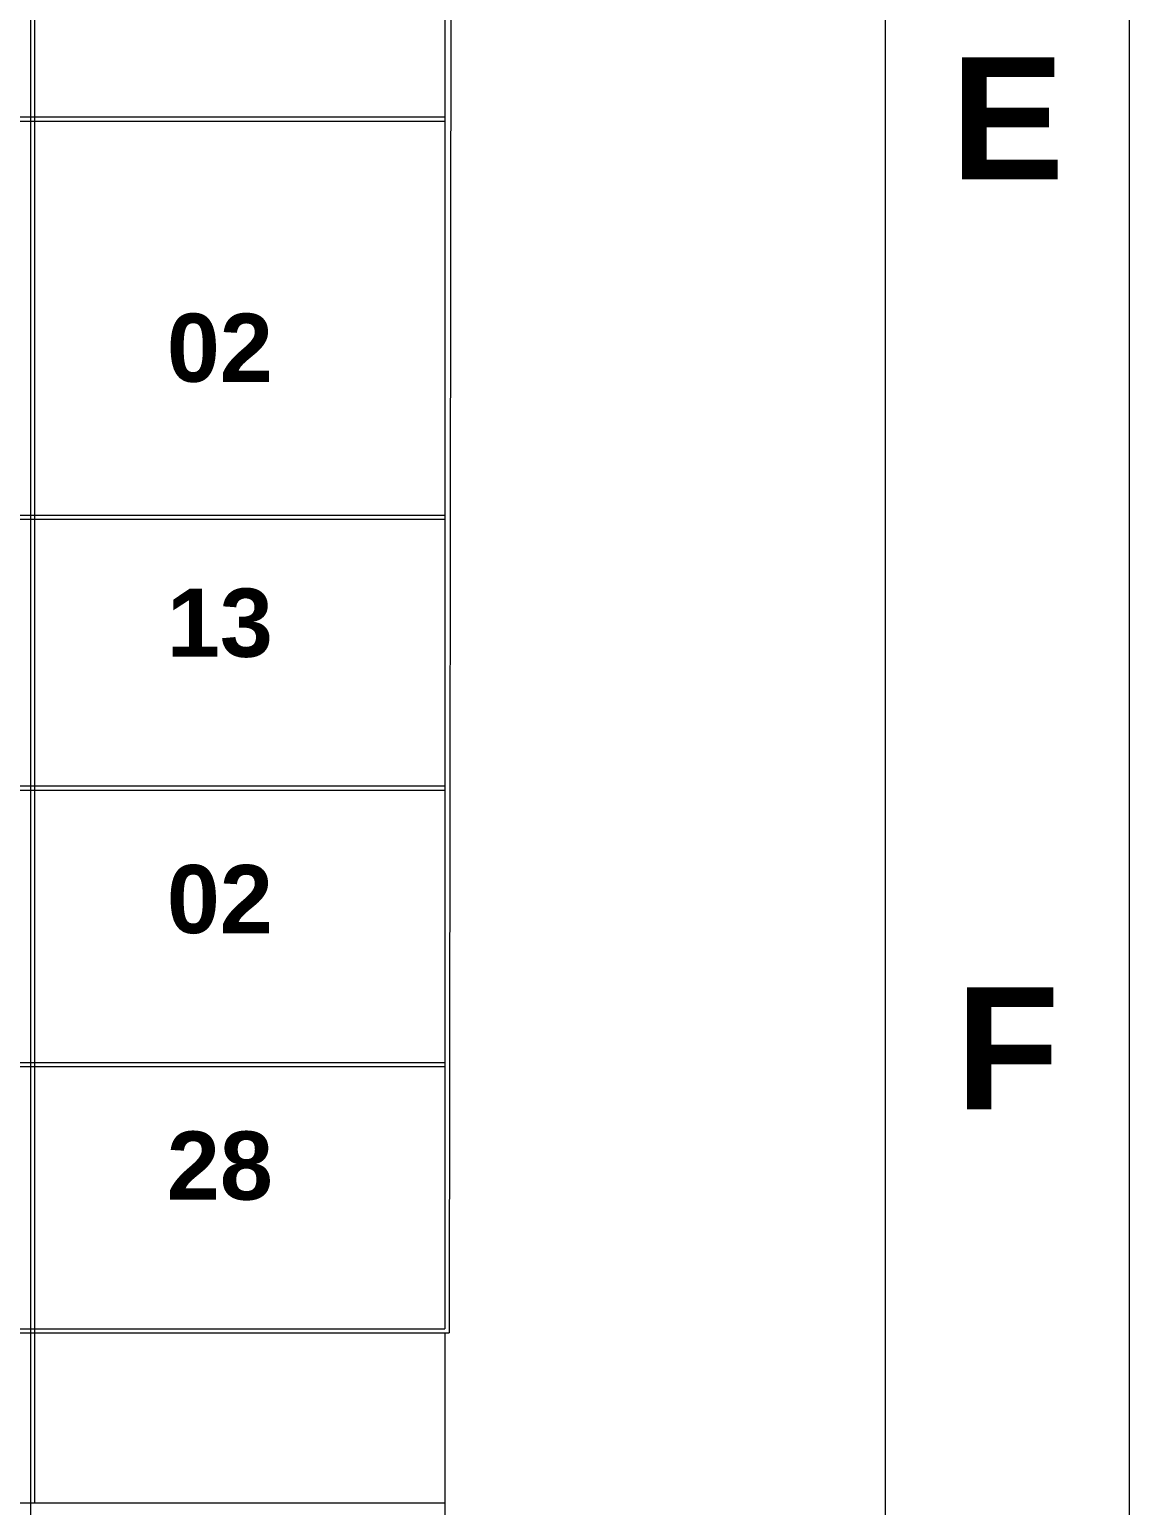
# Model space of a CAD drawing. Header units: inches. Extents: x -250485 to 735580, y -140410 to 288049.
# Drawn here: x 41626 to 41813, y 21466.3 to 21717.4 of the extents above; entities that cross this region are included whole.
import ezdxf

# ---------------------------------------------------------------- set-up
doc = ezdxf.new("R2010")
doc.units = ezdxf.units.IN
doc.header["$MEASUREMENT"] = 0
for name, color, linetype, lineweight in [('evacuation plan', 162, 'Continuous', 13), ('Inline', 7, 'Continuous', 0), ('Outline', 7, 'Continuous', 0), ('Scale_Text', 7, 'Continuous', 0), ('Titelblk', 7, 'Continuous', 25), ('TITLE', 7, 'Continuous', 20)]:
    doc.layers.add(name, color=color, linetype=linetype, lineweight=lineweight)
doc.styles.get("Standard").update_dxf_attribs({"font": 'arialbd.ttf', "height": 24})

# ---------------------------------------------------------------- blocks, each defined once
blk = doc.blocks.new('PAGE')
at = {"layer": 'Inline', "color": 252, "lineweight": 15}
blk.add_lwpolyline([(178051640.6285096, 22656441.10754292), (178051640.6285096, 22657235.78731616), (178050505.3636819, 22657235.78731616), (178050505.3636819, 22656441.10754292)], close=True, dxfattribs=at)
at = {"layer": 'Outline', "color": 252, "lineweight": 15}
blk.add_line((178051662.5737594, 22656424.237967), (178051662.5737594, 22657252.6568916), dxfattribs=at)
at = {"layer": 'Scale_Text', "color": 252, "lineweight": 13, "char_height": 10.97262277884799, "width": 8.360260747659858, "attachment_point": 5}
for s, insert in [('E', (178051651.6011368, 22656880.7527331)), ('F', (178051651.6011368, 22656797.05650224))]:
    blk.add_mtext(s, dxfattribs=dict(at, insert=insert))
blk = doc.blocks.new('Title')
at = {"layer": 'Titelblk', "color": 3, "linetype": 'Continuous', "lineweight": 0, "xscale": 3.014611567961765, "yscale": 3.014611567959946, "zscale": 3.014611567966516}
blk.add_blockref('PAGE', (-536855255.8332108, -68388223.95801476), dxfattribs=at)

msp = doc.modelspace()

# ---------------------------------------------------------------- linework, layer by layer
at = {"layer": 'evacuation plan', "color": 11, "ltscale": 10, "true_color": 0xf27172}
for p, q in [((41626.19334972366, 21967.96359931262), (41626.19334972366, 21495.62725744167)), ((41626.88699427976, 21967.96359931262), (41626.88699427976, 21495.62725744167)), ((41696.60531404927, 21967.96359931262), (41696.60531404561, 21496.32090199782)), ((41697.99260315667, 21969.35088842251), (41697.35692402544, 21495.62725744166)), ((41381.30093713889, 21702.49618449585), (41696.60531404598, 21702.49618449585)), ((41381.30093713889, 21701.80253993968), (41696.60531404598, 21701.80253993968)), ((41381.30093713889, 21634.75898276777), (41696.60531404598, 21634.75898276777)), ((41381.30093713889, 21634.06533821159), (41696.60531404598, 21634.06533821159)), ((41381.30093713889, 21588.6813612089), (41696.60531404598, 21588.6813612089)), ((41381.30093713889, 21587.98771665272), (41696.60531404598, 21587.98771665272)), ((41381.30093713889, 21541.65434523673), (41696.60531404598, 21541.65434523673)), ((41381.30093713889, 21540.96070068055), (41696.60531404598, 21540.96070068055)), ((41381.30093714038, 21496.32090199782), (41696.60531404561, 21496.32090199782)), ((41379.9136480271, 21495.62725744166), (41697.35692402544, 21495.62725744166)), ((41626.19334972366, 21495.62725746274), (41626.19334972366, 21466.72319319996)), ((41626.88699427976, 21495.62725746274), (41626.88699427976, 21466.72319319996)), ((41696.60531404561, 21495.62725746095), (41696.60531404561, 21466.72319319996)), ((41379.9136480271, 21466.72319319996), (41696.60531404561, 21466.72319319996)), ((41626.19334972366, 21466.72319319996), (41627.50934091453, 21222.97902605177)), ((41696.60531404561, 21466.96961790039), (41696.60531404561, 21335.9124273539))]:
    msp.add_line(p, q, dxfattribs=at)

# ---------------------------------------------------------------- block references
at = {"layer": 'TITLE', "xscale": 0.6269545389804989, "yscale": 0.6269545389804989, "zscale": 0.6269545337923679}
msp.add_blockref('Title', (103664.688052163, 75952.10186569937), dxfattribs=at)

# ---------------------------------------------------------------- texts
at = {"layer": 'evacuation plan', "color": 11, "lineweight": -2, "true_color": 0xf27172}
for s, p in [('02', (41649.3662275643, 21657.43725356808)), ('13', (41649.3662275643, 21610.66598745304)), ('02', (41649.3662275643, 21563.63897148087)), ('28', (41649.3662275643, 21518.30552824197))]:
    msp.add_text(s, height=11.60316816390774, dxfattribs=at).set_placement(p)

doc.saveas('drawing.dxf')
